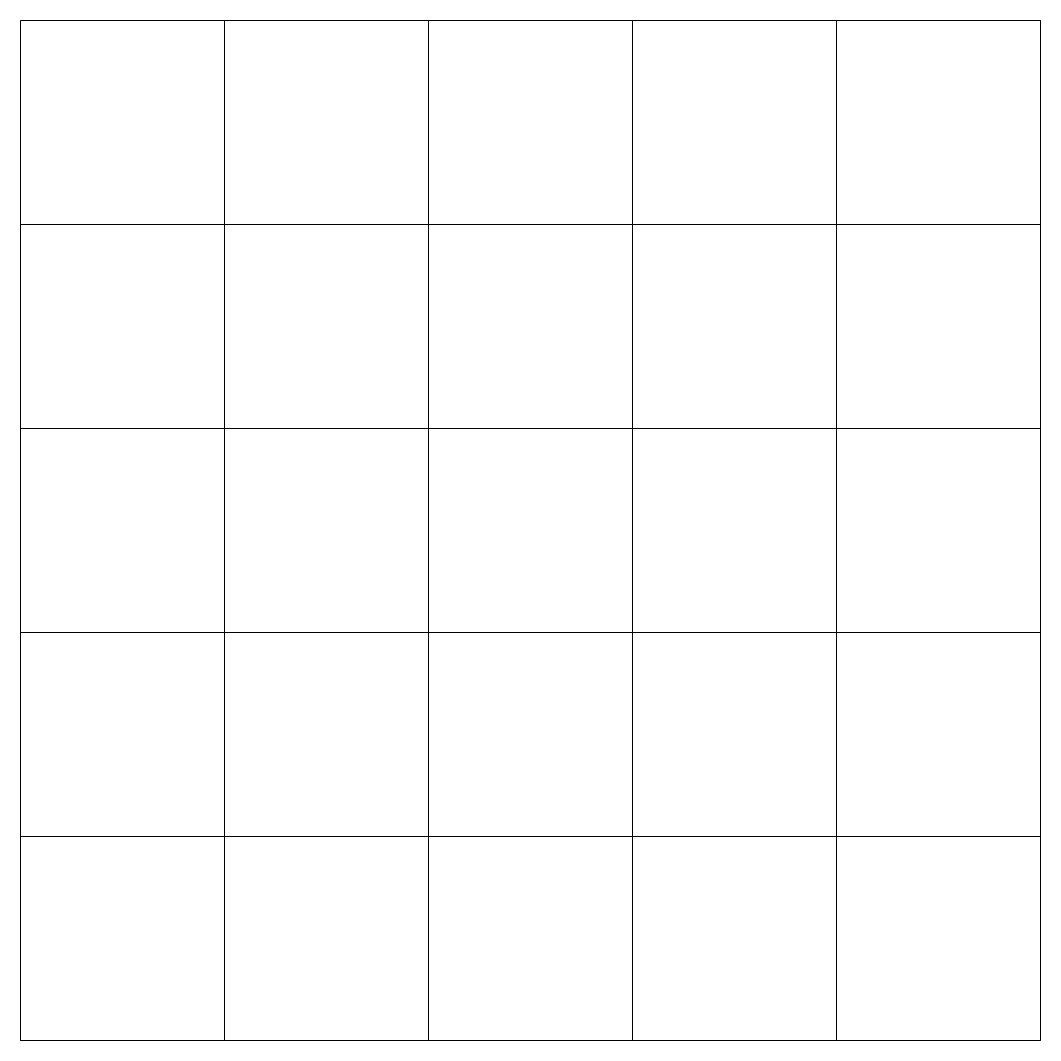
# Model space of a CAD drawing. Header units: millimetres. Extents: x -28707963 to -28231469, y 696001 to 896471.
# Drawn here: x -28707963 to -28706963, y 696001 to 697001 of the extents above.
import ezdxf

# ---------------------------------------------------------------- set-up
doc = ezdxf.new("R2010")
doc.units = ezdxf.units.MM
doc.header["$MEASUREMENT"] = 0
doc.layers.get('0').update_dxf_attribs({"lineweight": 5})

msp = doc.modelspace()

# ---------------------------------------------------------------- linework, layer by layer
for p, q in [((-28707962.7, 697000.8), (-28706962.7, 697000.8)), ((-28707962.7, 696000.8), (-28707962.7, 697000.8)), ((-28707762.7, 697000.8), (-28707762.7, 696000.8)), ((-28707562.7, 697000.8), (-28707562.7, 696000.8)), ((-28707362.7, 697000.8), (-28707362.7, 696000.8)), ((-28707162.7, 697000.8), (-28707162.7, 696000.8)), ((-28706962.7, 697000.8), (-28706962.7, 696000.8)), ((-28706962.7, 696800.8), (-28707962.7, 696800.8)), ((-28706962.7, 696600.8), (-28707962.7, 696600.8)), ((-28706962.7, 696400.8), (-28707962.7, 696400.8)), ((-28706962.7, 696200.8), (-28707962.7, 696200.8)), ((-28706962.7, 696000.8), (-28707962.7, 696000.8))]:
    msp.add_line(p, q)

doc.saveas('drawing.dxf')
